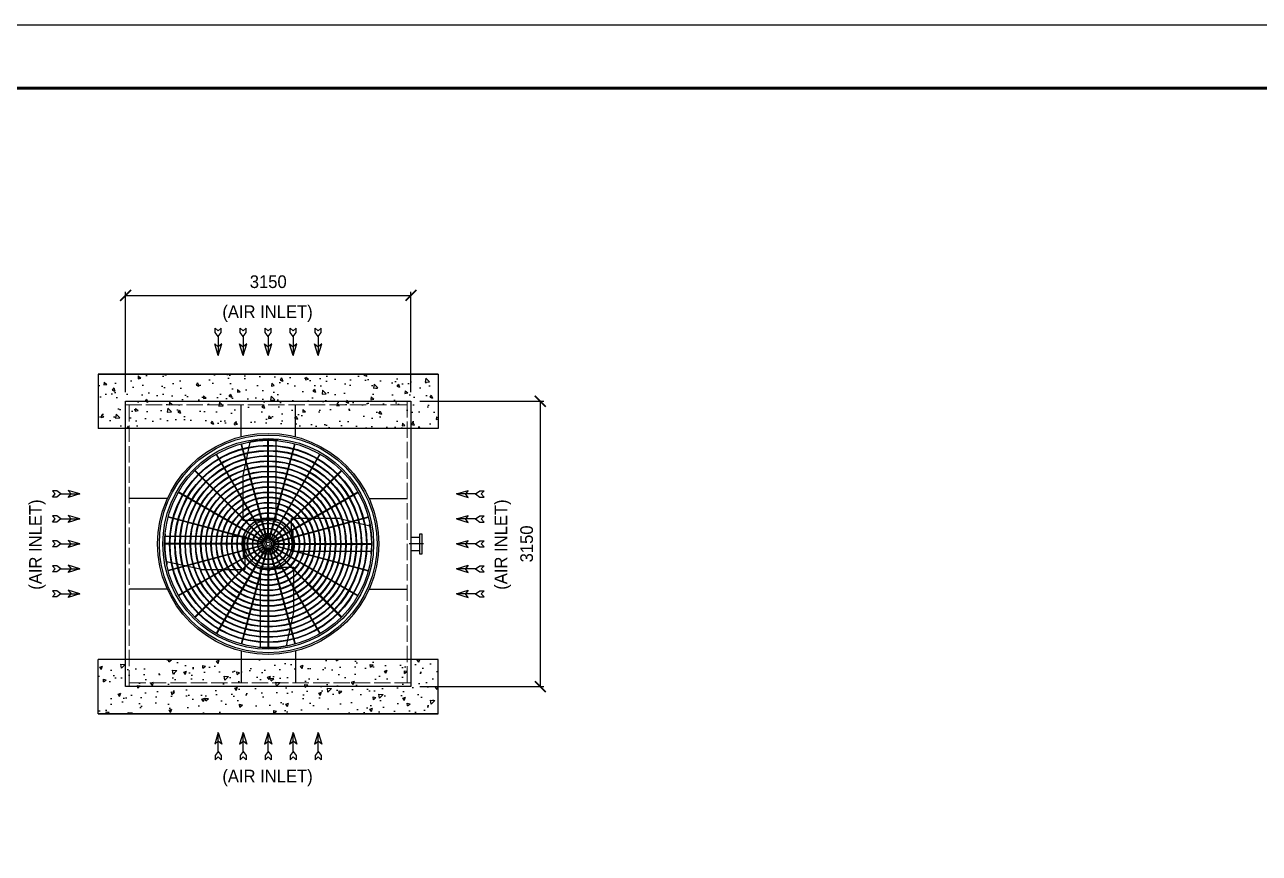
# Model space of a CAD drawing. Header units: millimetres. Extents: x 153194 to 191610, y 20795 to 41590.
# Drawn here: x 166865 to 180492, y 32446 to 41590 of the extents above; entities that cross this region are included whole.
import ezdxf
from ezdxf.enums import TextEntityAlignment as Align

# ---------------------------------------------------------------- set-up
doc = ezdxf.new("R2010")
doc.units = ezdxf.units.MM
doc.header["$LTSCALE"] = 30
doc.header["$MEASUREMENT"] = 0
doc.linetypes.add('CENTER', pattern=[2, 1.25, -0.25, 0.25, -0.25])
doc.linetypes.add('DASHED', pattern=[15, 12, -3])
doc.layers.get('0').update_dxf_attribs({"linetype": 'CONTINUOUS'})
doc.layers.get('DEFPOINTS').update_dxf_attribs({"color": 143, "linetype": 'CONTINUOUS'})
for name, color, linetype in [('center', 1, 'CENTER'), ('LINE', 7, 'CONTINUOUS'), ('냉각탑', 4, 'CONTINUOUS'), ('냉각탑_dim', 1, 'CONTINUOUS'), ('냉각탑_form', 1, 'CONTINUOUS'), ('냉각탑_text', 3, 'CONTINUOUS'), ('냉각탑_기초', 23, 'CONTINUOUS')]:
    doc.layers.add(name, color=color, linetype=linetype)
doc.styles.add('HY울릉도L', font='')
doc.styles.add('돋움', font='')
doc.styles.get('HY울릉도L').set_extended_font_data('HY울릉도L')
doc.styles.get('돋움').set_extended_font_data('Dotum')
doc.dimstyles.new('성지DIM', dxfattribs={"dimtxt": 3.5, "dimasz": 3, "dimexe": 1, "dimexo": 2.5, "dimgap": 2, "dimtad": 1, "dimdec": 0, "dimzin": 3, "dimdsep": 46, "dimtxsty": 'HY울릉도L', "dimblk": 'ARCHTICK', "dimcen": -2, "dimclrd": 256, "dimclre": 256, "dimclrt": 7, "dimadec": 0, "dimazin": 0, "dimtfac": 1, "dimtdec": 0, "dimtofl": 0, "dimtmove": 0, "dimatfit": 3, "dimfxl": 0, "dimtolj": 1, "dimtzin": 0, "dimlwe": -1, "dimarcsym": 0})

# ---------------------------------------------------------------- blocks, each defined once
blk = doc.blocks.new('냉각탑form')
at = {"layer": 'DEFPOINTS'}
blk.add_lwpolyline([(0, 297.07), (420.1, 297.07), (420.1, 0), (0, 0)], close=True, dxfattribs=at)
at = {"layer": '냉각탑_form', "const_width": 0.5}
blk.add_lwpolyline([(10, 287.07), (10, 10), (410.1, 10), (410.1, 287.07)], close=True, dxfattribs=at)
blk = doc.blocks.new('A$C1FB73ED1')
for p, q in [((1261, 1340), (967, 2438)), ((1267, 1342), (972, 2440)), ((1277, 1343), (1277, 2480)), ((1283, 1343), (1283, 2480)), ((1293, 1342), (1588, 2440)), ((1299, 1340), (1593, 2438)), ((1246, 1333), (677, 2318)), ((1251, 1336), (683, 2321)), ((1309, 1336), (1877, 2321)), ((1314, 1333), (1883, 2318)), ((1233, 1322), (429, 2126)), ((1238, 1327), (434, 2131)), ((1322, 1327), (2126, 2131)), ((1327, 1322), (2131, 2126)), ((1224, 1309), (239, 1877)), ((1227, 1314), (242, 1883)), ((1333, 1314), (2318, 1883)), ((1336, 1309), (2321, 1877)), ((1218, 1293), (120, 1588)), ((1220, 1299), (122, 1593)), ((1340, 1299), (2438, 1593)), ((1342, 1293), (2440, 1588)), ((1217, 1283), (80, 1283)), ((1217, 1277), (80, 1277)), ((1218, 1267), (120, 972)), ((1220, 1261), (122, 967)), ((1224, 1251), (239, 683)), ((1227, 1246), (242, 677)), ((1233, 1238), (429, 434)), ((1238, 1233), (434, 429)), ((1246, 1227), (677, 242)), ((1251, 1224), (683, 239)), ((1261, 1220), (967, 122)), ((1267, 1218), (972, 120)), ((1277, 1217), (1277, 80)), ((1283, 1217), (1283, 80)), ((1293, 1218), (1588, 120)), ((1299, 1220), (1593, 122)), ((1309, 1224), (1877, 239)), ((1314, 1227), (1883, 242)), ((1322, 1233), (2126, 429)), ((1327, 1238), (2131, 434)), ((1333, 1246), (2318, 677)), ((1336, 1251), (2321, 683)), ((1340, 1261), (2438, 967)), ((1342, 1267), (2440, 972)), ((1343, 1283), (2480, 1283)), ((1343, 1277), (2480, 1277))]:
    blk.add_line(p, q)
for radius in [1280, 1260, 1220, 1200]:
    blk.add_circle((1280, 1280), radius)
at = {"ltscale": 5}
for radius in [1143, 1137, 1083, 1077, 1023, 1017, 963, 957, 903, 897, 843, 837, 783, 777, 723, 717, 663, 657, 603, 597, 543, 537, 483, 477, 423, 417, 363, 357, 303, 297, 243, 237, 183, 177, 123, 117, 63, 57, 40, 21]:
    blk.add_circle((1280, 1280), radius, dxfattribs=at)
at = {"color": 7}
blk.add_circle((1280, 1280), 274, dxfattribs=at)
at = {"layer": 'LINE', "color": 7}
for p, q in [((985, 2053), (1072, 2459)), ((1368, 2478), (1368, 1567)), ((985, 2053), (985, 1550)), ((2111, 1575), (1550, 1575)), ((1550, 1429), (1550, 1575)), ((1550, 1429), (1550, 1575)), ((2111, 1575), (2457, 1488)), ((1131, 1550), (985, 1550)), ((1131, 1550), (985, 1550)), ((1131, 1567), (1369, 1567)), ((1131, 1567), (1369, 1567)), ((1131, 1567), (1131, 1549)), ((1131, 1567), (1131, 1549)), ((1131, 1549), (1230, 1549)), ((1131, 1549), (1230, 1549)), ((1330, 1549), (1369, 1549)), ((1330, 1549), (1369, 1549)), ((1369, 1567), (1369, 1549)), ((1369, 1567), (1369, 1549)), ((84, 1368), (993, 1368)), ((84, 1368), (993, 1368)), ((993, 1131), (993, 1369)), ((993, 1131), (993, 1369)), ((993, 1369), (1011, 1369)), ((993, 1369), (1011, 1369)), ((993, 1131), (993, 1369)), ((993, 1131), (993, 1369)), ((993, 1369), (1011, 1369)), ((993, 1369), (1011, 1369)), ((1011, 1330), (1011, 1369)), ((1011, 1330), (1011, 1369)), ((1011, 1330), (1011, 1369)), ((1011, 1330), (1011, 1369)), ((1549, 1429), (1549, 1330)), ((1549, 1429), (1549, 1330)), ((1567, 1429), (1549, 1429)), ((1567, 1429), (1549, 1429)), ((1567, 1429), (1567, 1191)), ((1567, 1429), (1567, 1191)), ((1011, 1131), (1011, 1230)), ((1011, 1131), (1011, 1230)), ((1011, 1131), (1011, 1230)), ((1011, 1131), (1011, 1230)), ((1549, 1230), (1549, 1191)), ((1549, 1230), (1549, 1191)), ((1567, 1191), (1549, 1191)), ((1567, 1191), (1549, 1191)), ((2476, 1192), (1567, 1192)), ((509, 985), (103, 1072)), ((993, 1131), (1011, 1131)), ((993, 1131), (1011, 1131)), ((993, 1131), (1011, 1131)), ((993, 1131), (1011, 1131)), ((1010, 1131), (1010, 985)), ((1010, 1131), (1010, 985)), ((1010, 1131), (1010, 985)), ((1010, 1131), (1010, 985)), ((1230, 1011), (1191, 1011)), ((1191, 993), (1191, 1011)), ((1230, 1011), (1191, 1011)), ((1191, 993), (1191, 1011)), ((1429, 1011), (1330, 1011)), ((1429, 1011), (1330, 1011)), ((1429, 993), (1429, 1011)), ((1429, 993), (1429, 1011)), ((1429, 1010), (1575, 1010)), ((1429, 1010), (1575, 1010)), ((1575, 507), (1575, 1010)), ((509, 985), (1010, 985)), ((509, 985), (1010, 985)), ((1429, 993), (1191, 993)), ((1429, 993), (1191, 993)), ((1192, 82), (1192, 993)), ((1575, 507), (1488, 101)), ((1167, 83), (1167, 85)), ((1393, 83), (1393, 85)), ((1513, 104), (1513, 106))]:
    blk.add_line(p, q, dxfattribs=at)
for points in [[(1272, 1594), (1269, 1588), (1272, 1581), (1280, 1581), (1284, 1588), (1280, 1594)], [(1272, 1594), (1269, 1588), (1272, 1581), (1280, 1581), (1284, 1588), (1280, 1594)], [(1594, 1288), (1588, 1291), (1581, 1288), (1581, 1280), (1588, 1276), (1594, 1280)], [(1594, 1288), (1588, 1291), (1581, 1288), (1581, 1280), (1588, 1276), (1594, 1280)], [(966, 1272), (972, 1269), (979, 1272), (979, 1280), (972, 1284), (966, 1280)], [(966, 1272), (972, 1269), (979, 1272), (979, 1280), (972, 1284), (966, 1280)], [(966, 1272), (972, 1269), (979, 1272), (979, 1280), (972, 1284), (966, 1280)], [(966, 1272), (972, 1269), (979, 1272), (979, 1280), (972, 1284), (966, 1280)], [(1288, 966), (1291, 972), (1288, 979), (1280, 979), (1276, 972), (1280, 966)], [(1288, 966), (1291, 972), (1288, 979), (1280, 979), (1276, 972), (1280, 966)]]:
    blk.add_lwpolyline(points, close=True, dxfattribs=at)
for centre, radius in [((1276, 1588), 8.5), ((1276, 1588), 8.5), ((1191, 1559), 2), ((1191, 1559), 2), ((1231, 1559), 2), ((1231, 1559), 2), ((1350, 1559), 2), ((1350, 1559), 2), ((1001, 1350), 2), ((1001, 1350), 2), ((1001, 1350), 2), ((1001, 1350), 2), ((1559, 1369), 2), ((1559, 1369), 2), ((1559, 1329), 2), ((1559, 1329), 2), ((1588, 1284), 8.5), ((1588, 1284), 8.5), ((972, 1276), 8.5), ((972, 1276), 8.5), ((972, 1276), 8.5), ((972, 1276), 8.5), ((1001, 1231), 2), ((1001, 1231), 2), ((1001, 1231), 2), ((1001, 1231), 2), ((1001, 1191), 2), ((1001, 1191), 2), ((1001, 1191), 2), ((1001, 1191), 2), ((1559, 1210), 2), ((1559, 1210), 2), ((1210, 1001), 2), ((1210, 1001), 2), ((1329, 1001), 2), ((1329, 1001), 2), ((1369, 1001), 2), ((1369, 1001), 2), ((1284, 972), 8.5), ((1284, 972), 8.5)]:
    blk.add_circle(centre, radius, dxfattribs=at)
for centre, radius, start, end in [((1280, 1483), 1000, 83.5007, 103.4595), ((1280, 1483), 998, 83.4876, 103.487), ((1481, 1280), 998, 353.4876, 13.487), ((1481, 1280), 1000, 353.5007, 13.4595), ((1079, 1280), 1000, 173.5007, 193.4595), ((1079, 1280), 998, 173.4876, 193.487), ((1280, 1077), 998, 263.4876, 283.487), ((1280, 1077), 1000, 263.5007, 283.4595)]:
    blk.add_arc(centre, radius, start, end, dxfattribs=at)
blk = doc.blocks.new('화살표 IN OUT')
at = {"layer": '냉각탑_dim'}
for p, q in [((-323, 43), (-384, 43)), ((-343, 0), (-384, 43)), ((-384, -43), (-343, 0)), ((-266, 0), (-323, 43)), ((-266, 0), (-323, -43)), ((-266, 0), (0, 0)), ((-163, 50), (-122, 0)), ((0, 0), (-163, 50)), ((-163, -50), (-122, 0)), ((0, 0), (-163, -50)), ((-323, -43), (-384, -43))]:
    blk.add_line(p, q, dxfattribs=at)
blk = doc.blocks.new('_ArchTick')
at = {"color": 0, "linetype": 'ByBlock', "const_width": 0.15}
blk.add_lwpolyline([(-0.5, -0.5), (0.5, 0.5)], dxfattribs=at)
blk = doc.blocks.new('*D44')
at = {"layer": 'DEFPOINTS', "color": 0, "transparency": 16777216}
for p in [(171128, 38603), (167978, 37435), (171128, 37435)]:
    blk.add_point(p, dxfattribs=at)
at = {"layer": '냉각탑_dim', "transparency": 16777216}
for p, q in [((167978, 37535), (167978, 38643)), ((171128, 37535), (171128, 38643))]:
    blk.add_line(p, q, dxfattribs=at)
at = {"layer": '냉각탑_dim', "lineweight": -2, "transparency": 16777216}
blk.add_line((167978, 38603), (171128, 38603), dxfattribs=at)
at = {"layer": '냉각탑_dim', "lineweight": -2, "transparency": 16777216, "xscale": 120, "yscale": 120, "zscale": 120, "rotation": 180}
blk.add_blockref('_ArchTick', (167978, 38603), dxfattribs=at)
at = {"layer": '냉각탑_dim', "lineweight": -2, "transparency": 16777216, "xscale": 120, "yscale": 120, "zscale": 120}
blk.add_blockref('_ArchTick', (171128, 38603), dxfattribs=at)
at = {"layer": '냉각탑_dim', "color": 7, "transparency": 16777216, "insert": (169553, 38753), "char_height": 140, "attachment_point": 5, "style": 'HY울릉도L'}
blk.add_mtext('\\A1;3150', dxfattribs=at)
blk = doc.blocks.new('*D45')
at = {"layer": 'DEFPOINTS', "color": 0, "transparency": 16777216}
for p in [(171128, 37435), (171128, 34285), (172556, 34285)]:
    blk.add_point(p, dxfattribs=at)
at = {"layer": '냉각탑_dim', "transparency": 16777216}
for p, q in [((171228, 37435), (172596, 37435)), ((171228, 34285), (172596, 34285))]:
    blk.add_line(p, q, dxfattribs=at)
at = {"layer": '냉각탑_dim', "lineweight": -2, "transparency": 16777216}
blk.add_line((172556, 37435), (172556, 34285), dxfattribs=at)
at = {"layer": '냉각탑_dim', "lineweight": -2, "transparency": 16777216, "xscale": 120, "yscale": 120, "zscale": 120}
for p, rotation in [((172556, 37435), 90), ((172556, 34285), 270)]:
    blk.add_blockref('_ArchTick', p, dxfattribs=dict(at, rotation=rotation))
at = {"layer": '냉각탑_dim', "color": 7, "transparency": 16777216, "insert": (172406, 35860), "char_height": 140, "attachment_point": 5, "rotation": 90, "style": 'HY울릉도L'}
blk.add_mtext('\\A1;3150', dxfattribs=at)
blk = doc.blocks.new('A$C226D569F')
at = {"layer": '냉각탑_기초', "ltscale": 30}
h = blk.add_hatch(dxfattribs=at)
h.set_pattern_fill('AR-CONC', color=256, scale=50, angle=-90, style=0)
h.set_pattern_definition([(40, (117875.86, -570.8), (-31.3761, 358.6301), [37.5, -412.5]), (95, (117875.86, -570.8), (376.0961, -69.3757), [30, -330]), (349.54856, (117873.25, -540.92), (344.72, 289.2544), [31.8701, -350.571]), (43.8158, (117975.86, -570.8), (-82.7596, 533.6207), [56.25, -618.75]), (353.36436, (117968.97, -526.34), (487.0593, 467.331), [47.8052, -525.857]), (98.81584, (117975.86, -570.8), (487.0593, 467.331), [45, -495]), (69, (117950.86, -520.8), (-201.30945, 298.4535), [37.5, -412.5]), (124, (117950.86, -520.8), (362.575, 121.6577), [30, -330]), (18.54856, (117934.1, -495.94), (161.2656, 420.1112), [31.8701, -350.571]), (52.5, (117875.86, -570.81), (166.44693, 6.07993), [0, -326, 0, -335, 0, -331.25]), (82.5, (117875.86, -570.8), (197.20586, 131.53477), [0, -191, 0, -318.5, 0, -126.25]), (122.5, (117875.86, -682.31), (-11.27744, 266.91122), [0, -125, 0, -390, 0, -517.5]), (132.5, (117875.86, -732.3), (50.0525, 291.5931), [0, -162.5, 0, -259, 0, -367.5])])
h.paths.add_polyline_path([(0, 0), (0, 600), (3750, 600), (3750, 0)])
for p, q in [((0, 0), (0, 600)), ((3750, 0), (0, 0))]:
    blk.add_line(p, q, dxfattribs=at)
blk.add_lwpolyline([(0, 0), (3750, 0), (3750, 600), (0, 600)], dxfattribs=at)

msp = doc.modelspace()

# ---------------------------------------------------------------- linework, layer by layer
at = {"ltscale": 500}
for p, q in [((167977.6, 34285.2), (167977.6, 37435.2)), ((167977.6, 37435.2), (171127.6, 37435.2)), ((169252.6, 37042.7), (169252.6, 37390.2)), ((169852.6, 37042.7), (169852.6, 37390.2)), ((171127.6, 37435.2), (171127.6, 34285.2)), ((168439.8, 36360.2), (168022.6, 36360.2)), ((170665.4, 36360.2), (171082.6, 36360.2)), ((168439.8, 35360.2), (168022.6, 35360.2)), ((170665.4, 35360.2), (171082.6, 35360.2)), ((169252.6, 34677.6), (169252.6, 34330.2)), ((169852.6, 34677.6), (169852.6, 34330.2)), ((171127.6, 34285.2), (167977.6, 34285.2))]:
    msp.add_line(p, q, dxfattribs=at)
at = {"color": 5, "linetype": 'DASHED', "lineweight": 9, "ltscale": 0.5}
for p, q in [((167977.6, 37393.2), (171127.6, 37393.2)), ((168019.6, 34285.2), (168019.6, 37435.2)), ((171085.6, 37435.2), (171085.6, 34285.2)), ((171127.6, 34327.2), (167977.6, 34327.2))]:
    msp.add_line(p, q, dxfattribs=at)
at = {"color": 3}
for p, q in [((171127.6, 35935.2), (171227.6, 35935.2)), ((171227.6, 35785.2), (171127.6, 35785.2)), ((171247.6, 35748.2), (171227.6, 35748.2))]:
    msp.add_line(p, q, dxfattribs=at)
msp.add_lwpolyline([(171227.6, 35748.2), (171227.6, 35972.7), (171247.6, 35972.7), (171247.6, 35748.2)], dxfattribs=at)
at = {"layer": 'center', "linetype": 'CENTER', "ltscale": 50}
msp.add_line((171267.6, 35860.2), (171107.6, 35860.2), dxfattribs=at)

# ---------------------------------------------------------------- block references
at = {"ltscale": 500, "xscale": -1, "rotation": 180}
msp.add_blockref('A$C226D569F', (167677.6, 37735.2), dxfattribs=at)
at = {"ltscale": 500}
msp.add_blockref('A$C226D569F', (167677.6, 33985.2), dxfattribs=at)
at = {"layer": '냉각탑', "xscale": 0.9531249996988279, "yscale": 0.9531249996988279, "zscale": 0.9531249996988279}
msp.add_blockref('A$C1FB73ED1', (168332.6, 34640.2), dxfattribs=at)
at = {"layer": '냉각탑_dim', "yscale": 0.7875000000021828, "zscale": 0.7875000000021828, "rotation": 90}
for p, xscale in [((169001.4, 37940.2), -0.7875000000021828), ((169277, 37940.2), -0.7875000000021828), ((169552.6, 37940.2), -0.7875000000021828), ((169828.2, 37940.2), -0.7875000000021828), ((170103.9, 37940.2), -0.7875000000021828), ((169001.4, 33780.2), 0.7875000000021828), ((169277, 33780.2), 0.7875000000021828), ((169552.6, 33780.2), 0.7875000000021828), ((169828.2, 33780.2), 0.7875000000021828), ((170103.9, 33780.2), 0.7875000000021828)]:
    msp.add_blockref('화살표 IN OUT', p, dxfattribs=dict(at, xscale=xscale))
at = {"layer": '냉각탑_dim', "yscale": 0.7874999999985448, "zscale": 0.7875}
for p, xscale in [((167472.6, 36411.4), 0.7875000000021828), ((171632.6, 36411.4), -0.7875000000021828), ((167472.6, 36135.8), 0.7875000000021828), ((171632.6, 36135.8), -0.7875000000021828), ((167472.6, 35860.2), 0.7875000000021828), ((171632.6, 35860.2), -0.7875000000021828), ((167472.6, 35584.5), 0.7875000000021828), ((171632.6, 35584.5), -0.7875000000021828), ((167472.6, 35308.9), 0.7875000000021828), ((171632.6, 35308.9), -0.7875000000021828)]:
    msp.add_blockref('화살표 IN OUT', p, dxfattribs=dict(at, xscale=xscale))
at = {"layer": '냉각탑_form', "xscale": 70, "yscale": 70, "zscale": 70}
msp.add_blockref('냉각탑form', (162203.1, 20795.1), dxfattribs=at)

# ---------------------------------------------------------------- texts
at = {"layer": '냉각탑_text', "style": '돋움'}
for p in [(169545.1, 38422.8), (169545.1, 33297.9)]:
    msp.add_text('(AIR INLET)', height=140, dxfattribs=at).set_placement(p, align=Align.MIDDLE_CENTER)
for p in [(166984.1, 35852.6), (172120.7, 35852.6)]:
    msp.add_text('(AIR INLET)', height=140, rotation=90, dxfattribs=at).set_placement(p, align=Align.MIDDLE_CENTER)

# ---------------------------------------------------------------- dimensions: what is measured, and where the dimension line sits
at = {"layer": '냉각탑_dim'}
dim = msp.add_linear_dim(base=(171127.6, 38602.7), p1=(167977.6, 37435.2), p2=(171127.6, 37435.2), dimstyle='성지DIM', override={"dimscale": 40}, dxfattribs=at)
dim.commit()
dim.dimension.update_dxf_attribs({"geometry": '*D44', "text_midpoint": (169552.6, 38752.7)})
dim = msp.add_linear_dim(base=(172555.5, 34285.2), p1=(171127.6, 37435.2), p2=(171127.6, 34285.2), angle=90, dimstyle='성지DIM', override={"dimscale": 40}, dxfattribs=at)
dim.commit()
dim.dimension.update_dxf_attribs({"geometry": '*D45', "text_midpoint": (172405.5, 35860.2)})

doc.saveas('drawing.dxf')
